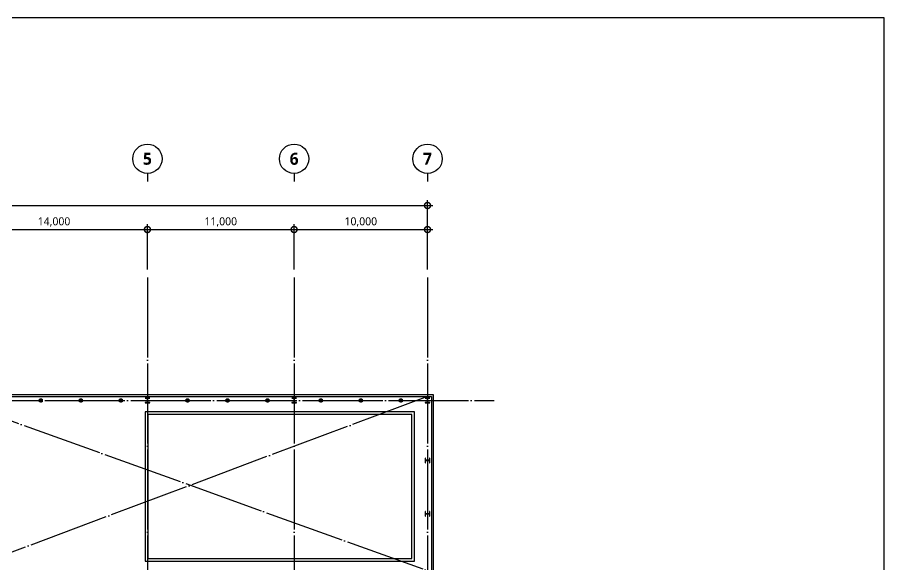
# Model space of a CAD drawing. Header units: millimetres. Extents: x -158894 to 483100, y 4200 to 114600.
# Drawn here: x 249948 to 314900, y 73588 to 114600 of the extents above; entities that cross this region are included whole.
import ezdxf
from ezdxf.enums import TextEntityAlignment as Align

# ---------------------------------------------------------------- set-up
doc = ezdxf.new("R2010")
doc.units = ezdxf.units.MM
doc.header["$LTSCALE"] = 200
doc.linetypes.add('CEN-GAUN', pattern=[32.2, 30, -1, 0.2, -1])
doc.layers.get('DEFPOINTS').update_dxf_attribs({"color": 137})
for name, color, linetype in [('BA', 9, 'Continuous'), ('CEN', 15, 'CEN-GAUN'), ('OPEN', 15, 'CEN-GAUN'), ('WIND COLUMN', 4, 'Continuous')]:
    doc.layers.add(name, color=color, linetype=linetype)
doc.styles.add('$0$스타일1', font='malgun.ttf')
doc.styles.add('스타일1', font='malgun.ttf')
doc.styles.add('스타일2', font='malgunbd.ttf')
doc.dimstyles.new('CJA', dxfattribs={"dimscale": 300, "dimtxt": 2.7, "dimasz": 1, "dimexe": 2, "dimexo": 3, "dimgap": 1, "dimtad": 1, "dimdec": 0, "dimzin": 1, "dimdsep": 46, "dimlunit": 6, "dimtxsty": '$0$스타일1', "dimblk": 'CJDOT', "dimcen": 0.09, "dimdle": 1, "dimclrd": 256, "dimclre": 256, "dimclrt": 3, "dimadec": 0, "dimazin": 0, "dimtfac": 1, "dimtdec": 0, "dimtix": 1, "dimtmove": 2, "dimatfit": 3, "dimldrblk": 'CJDOT', "dimfxl": 1, "dimtolj": 1, "dimtzin": 1, "dimarcsym": 0})

# ---------------------------------------------------------------- blocks, each defined once
blk = doc.blocks.new('_DotSmall')
at = {"color": 0, "linetype": 'ByBlock', "const_width": 0.5}
blk.add_lwpolyline([(-0.0625, 0, 1), (0.0625, 0, 1)], format="xyb", close=True, dxfattribs=at)
blk = doc.blocks.new('*D46')
at = {"layer": 'BA', "lineweight": -2, "transparency": 16777216}
for p, q in [((245700, 95700), (245700, 99100)), ((259700, 95700), (259700, 99100)), ((245300, 98700), (260100, 98700))]:
    blk.add_line(p, q, dxfattribs=at)
at = {"layer": 'DEFPOINTS', "color": 0, "transparency": 16777216}
for p in [(259700, 98700), (245700, 95100), (259700, 95100)]:
    blk.add_point(p, dxfattribs=at)
at = {"layer": 'BA', "lineweight": -2, "transparency": 16777216, "xscale": 900, "yscale": 900, "zscale": 900, "rotation": 180}
blk.add_blockref('_DotSmall', (245700, 98700), dxfattribs=at)
at = {"layer": 'BA', "lineweight": -2, "transparency": 16777216, "xscale": 900, "yscale": 900, "zscale": 900}
blk.add_blockref('_DotSmall', (259700, 98700), dxfattribs=at)
at = {"layer": 'BA', "color": 9, "transparency": 16777216, "insert": (252700, 99262), "char_height": 600, "attachment_point": 5, "style": '스타일1'}
blk.add_mtext('\\A1;14,000', dxfattribs=at)
blk = doc.blocks.new('CJDOT')
blk.add_line((-2, 0), (2, 0))
at = {"const_width": 0.5}
blk.add_lwpolyline([(-0.25, 0, 1), (0.25, 0, 1)], format="xyb", close=True, dxfattribs=at)
blk = doc.blocks.new('*D32')
at = {"layer": 'BA', "lineweight": -2, "transparency": 16777216}
for p, q in [((270700, 95700), (270700, 99100)), ((280700, 95700), (280700, 99100)), ((270300, 98700), (281100, 98700))]:
    blk.add_line(p, q, dxfattribs=at)
at = {"layer": 'DEFPOINTS', "color": 0, "transparency": 16777216}
for p in [(280700, 98700), (270700, 95100), (280700, 95100)]:
    blk.add_point(p, dxfattribs=at)
at = {"layer": 'BA', "lineweight": -2, "transparency": 16777216, "xscale": 900, "yscale": 900, "zscale": 900, "rotation": 180}
blk.add_blockref('_DotSmall', (270700, 98700), dxfattribs=at)
at = {"layer": 'BA', "lineweight": -2, "transparency": 16777216, "xscale": 900, "yscale": 900, "zscale": 900}
blk.add_blockref('_DotSmall', (280700, 98700), dxfattribs=at)
at = {"layer": 'BA', "color": 9, "transparency": 16777216, "insert": (275700, 99262), "char_height": 600, "attachment_point": 5, "style": '스타일1'}
blk.add_mtext('\\A1;10,000', dxfattribs=at)
blk = doc.blocks.new('*D33')
at = {"layer": 'BA', "lineweight": -2, "transparency": 16777216}
for p, q in [((259700, 95700), (259700, 99100)), ((270700, 95700), (270700, 99100)), ((259300, 98700), (271100, 98700))]:
    blk.add_line(p, q, dxfattribs=at)
at = {"layer": 'DEFPOINTS', "color": 0, "transparency": 16777216}
for p in [(270700, 98700), (259700, 95100), (270700, 95100)]:
    blk.add_point(p, dxfattribs=at)
at = {"layer": 'BA', "lineweight": -2, "transparency": 16777216, "xscale": 900, "yscale": 900, "zscale": 900, "rotation": 180}
blk.add_blockref('_DotSmall', (259700, 98700), dxfattribs=at)
at = {"layer": 'BA', "lineweight": -2, "transparency": 16777216, "xscale": 900, "yscale": 900, "zscale": 900}
blk.add_blockref('_DotSmall', (270700, 98700), dxfattribs=at)
at = {"layer": 'BA', "color": 9, "transparency": 16777216, "insert": (265200, 99262), "char_height": 600, "attachment_point": 5, "style": '스타일1'}
blk.add_mtext('\\A1;11,000', dxfattribs=at)
blk = doc.blocks.new('1')
blk.add_line((0, 600), (0, 0))
blk.add_circle((0, 1700), 1100)
at = {"style": '스타일2'}
blk.add_attdef('X', text='', height=900, dxfattribs=at).set_placement((0, 1700), align=Align.MIDDLE)
blk = doc.blocks.new('*D67')
at = {"layer": 'BA', "lineweight": -2, "transparency": 16777216}
for p, q in [((209700, 95700), (209700, 100900)), ((280700, 95700), (280700, 100900)), ((209300, 100500), (281100, 100500))]:
    blk.add_line(p, q, dxfattribs=at)
at = {"layer": 'DEFPOINTS', "color": 0, "transparency": 16777216}
for p in [(280700, 100500), (209700, 95100), (280700, 95100)]:
    blk.add_point(p, dxfattribs=at)
at = {"layer": 'BA', "lineweight": -2, "transparency": 16777216, "xscale": 900, "yscale": 900, "zscale": 900, "rotation": 180}
blk.add_blockref('_DotSmall', (209700, 100500), dxfattribs=at)
at = {"layer": 'BA', "lineweight": -2, "transparency": 16777216, "xscale": 900, "yscale": 900, "zscale": 900}
blk.add_blockref('_DotSmall', (280700, 100500), dxfattribs=at)
at = {"layer": 'BA', "color": 9, "transparency": 16777216, "insert": (245200, 101062), "char_height": 600, "attachment_point": 5, "style": '스타일1'}
blk.add_mtext('\\A1;71,000', dxfattribs=at)
blk = doc.blocks.new('*U20')
for p, q in [((59, 185), (0, 185)), ((59, 9), (0, 9)), ((72, 172), (72, 22)), ((78, 172), (78, 22)), ((91, 185), (150, 185)), ((91, 9), (150, 9))]:
    blk.add_line(p, q)
for points in [[(150, 185), (150, 194), (0, 194), (0, 185)], [(0, 9), (0, 0), (150, 0), (150, 9)]]:
    blk.add_lwpolyline(points)
for centre, start, end in [((59, 172), 0, 90), ((59, 22), 270, 0), ((91, 172), 90, 180), ((91, 22), 180, 270)]:
    blk.add_arc(centre, 13, start, end)
blk = doc.blocks.new('WC1A')
at = {"layer": 'BA'}
blk.add_lwpolyline([(556300, 96403), (556500, 96403), (556500, 96203), (556300, 96203)], close=True, dxfattribs=at)
at = {"layer": 'CEN'}
blk.add_line((556400, 96450), (556400, 96150), dxfattribs=at)
at = {"layer": 'BA'}
blk.add_blockref('*U20', (556325, 96206), dxfattribs=at)

msp = doc.modelspace()

# ---------------------------------------------------------------- linework, layer by layer
at = {"layer": 'BA'}
for p, q in [((209400, 86200), (281000, 86200)), ((281000, 86200), (281000, 71000))]:
    msp.add_line(p, q, dxfattribs=at)
msp.add_lwpolyline([(209265, 42465), (209265, 86335), (281135, 86335), (281135, 70940)], dxfattribs=at)
for points in [[(259525, 85725), (259875, 85725), (259875, 85744), (259725.2, 85744, -0.4142136), (259706, 85763.3), (259706, 86036.8, -0.4142136), (259725.2, 86056), (259875, 86056), (259875, 86075), (259525, 86075), (259525, 86056), (259674.7, 86056, -0.4142136), (259694, 86036.8), (259694, 85763.3, -0.4142136), (259674.7, 85744), (259525, 85744)], [(270525, 85725), (270875, 85725), (270875, 85744), (270725.2, 85744, -0.4142136), (270706, 85763.3), (270706, 86036.8, -0.4142136), (270725.2, 86056), (270875, 86056), (270875, 86075), (270525, 86075), (270525, 86056), (270674.7, 86056, -0.4142136), (270694, 86036.8), (270694, 85763.3, -0.4142136), (270674.7, 85744), (270525, 85744)], [(280525, 85725), (280875, 85725), (280875, 85744), (280725.3, 85744, -0.4142136), (280706, 85763.3), (280706, 86036.8, -0.4142136), (280725.3, 86056), (280875, 86056), (280875, 86075), (280525, 86075), (280525, 86056), (280674.8, 86056, -0.4142136), (280694, 86036.8), (280694, 85763.3, -0.4142136), (280674.8, 85744), (280525, 85744)], [(280875, 81225), (280875, 81575), (280856, 81575), (280856, 81425.3, -0.4142136), (280836.8, 81406), (280563.3, 81406, -0.4142136), (280544, 81425.3), (280544, 81575), (280525, 81575), (280525, 81225), (280544, 81225), (280544, 81374.8, -0.4142136), (280563.3, 81394), (280836.8, 81394, -0.4142136), (280856, 81374.8), (280856, 81225)], [(280875, 77225), (280875, 77575), (280856, 77575), (280856, 77425.3, -0.4142136), (280836.8, 77406), (280563.3, 77406, -0.4142136), (280544, 77425.3), (280544, 77575), (280525, 77575), (280525, 77225), (280544, 77225), (280544, 77374.8, -0.4142136), (280563.3, 77394), (280836.8, 77394, -0.4142136), (280856, 77374.8), (280856, 77225)]]:
    msp.add_lwpolyline(points, format="xyb", close=True, dxfattribs=at)
for points in [[(259524.7, 73850.3), (279724.7, 73850.3), (279724.7, 85050.3), (259524.7, 85050.3)], [(259724.7, 74050.3), (279524.7, 74050.3), (279524.7, 84850.3), (259724.7, 84850.3)]]:
    msp.add_lwpolyline(points, close=True, dxfattribs=at)
at = {"layer": 'CEN'}
for p, q in [((259700, 95100), (259700, 32900)), ((270700, 95100), (270700, 32900)), ((280700, 95100), (280700, 32900)), ((200500, 85900), (285700, 85900))]:
    msp.add_line(p, q, dxfattribs=at)
at = {"layer": 'DEFPOINTS'}
msp.add_lwpolyline([(177500, 114600), (314900, 114600), (314900, 4200), (177500, 4200)], close=True, dxfattribs=at)
at = {"layer": 'OPEN'}
for p, q in [((244400, 86200), (280875, 73075)), ((280700, 86200), (244400, 72600))]:
    msp.add_line(p, q, dxfattribs=at)

# ---------------------------------------------------------------- block references
at = {"layer": 'BA'}
for p, values in [((259700, 102300), {'X': '5'}), ((270700, 102300), {'X': '6'}), ((280700, 102300), {'X': '7'})]:
    msp.add_blockref('1', p, dxfattribs=at).add_auto_attribs(values)
at = {"layer": 'WIND COLUMN'}
for p in [(-304700, -10403), (-301700, -10403), (-298700, -10403), (-293700, -10403), (-290700, -10403), (-287700, -10403), (-283700, -10403), (-280700, -10403), (-277700, -10403)]:
    msp.add_blockref('WC1A', p, dxfattribs=at)

# ---------------------------------------------------------------- dimensions: what is measured, and where the dimension line sits
at = {"layer": 'BA'}
dim = msp.add_linear_dim(base=(280700, 100500), p1=(209700, 95100), p2=(280700, 95100), angle=180, dimstyle='CJA', override={"dimscale": 200, "dimtxt": 3, "dimasz": 4.5, "dimtxsty": '스타일1', "dimblk1": 'DotSmall', "dimblk2": 'DotSmall', "dimsah": 1, "dimdle": 2, "dimclrt": 9}, dxfattribs=at)
dim.commit()
dim.dimension.update_dxf_attribs({"geometry": '*D67', "text_midpoint": (245200, 101062), "dimtype": 160})
for base, p1, p2, picture, middle in [((259700, 98700), (245700, 95100), (259700, 95100), '*D46', (252700, 99262)), ((270700, 98700), (259700, 95100), (270700, 95100), '*D33', (265200, 99262)), ((280700, 98700), (270700, 95100), (280700, 95100), '*D32', (275700, 99262))]:
    dim = msp.add_linear_dim(base=base, p1=p1, p2=p2, dimstyle='CJA', override={"dimscale": 200, "dimtxt": 3, "dimasz": 4.5, "dimtxsty": '스타일1', "dimblk1": 'DotSmall', "dimblk2": 'DotSmall', "dimsah": 1, "dimdle": 2, "dimclrd": 256, "dimclre": 256, "dimclrt": 9}, dxfattribs=at)
    dim.commit()
    dim.dimension.update_dxf_attribs({"geometry": picture, "text_midpoint": middle})

doc.saveas('drawing.dxf')
